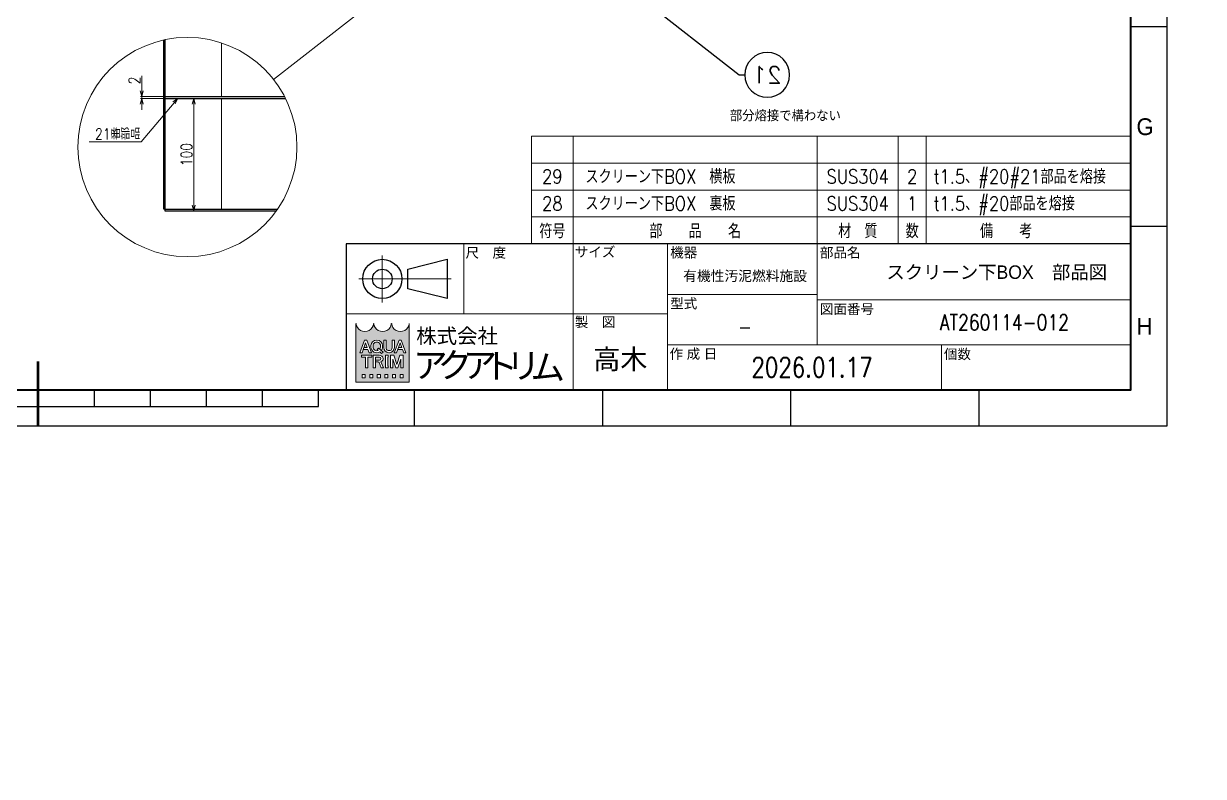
# Model space of a CAD drawing. Header units: millimetres. Extents: x 0 to 51411, y 0 to 16902.
# Drawn here: x 33904 to 36009, y 0 to 1343 of the extents above; entities that cross this region are included whole.
import ezdxf
from ezdxf import colors
from ezdxf.entities.mleader import LeaderData, LeaderLine
from ezdxf.enums import TextEntityAlignment as Align
from ezdxf.math import Vec2, Vec3

# ---------------------------------------------------------------- set-up
doc = ezdxf.new("R2010")
doc.units = ezdxf.units.MM
doc.linetypes.add('HIDDEN2', pattern=[4.7624999999999975, 3.174999999999999, -1.587499999999999])
for name, color, linetype, lineweight in [('01_外形線', 7, 'Continuous', 25), ('02_細線', 5, 'Continuous', 13), ('03_かくれ線', 6, 'HIDDEN2', 13), ('06_文字', 7, 'Continuous', 13), ('07_寸法線', 3, 'Continuous', 9), ('99_図枠', 7, 'Continuous', 40)]:
    doc.layers.add(name, color=color, linetype=linetype, lineweight=lineweight)
doc.styles.add('KSS_TXT', font='txt.shx', dxfattribs={"bigfont": 'extfont2.shx'})
doc.styles.add('MS_G', font='MS Gothic.ttf')
doc.styles.get("Standard").update_dxf_attribs({"font": 'arial.ttf'})
doc.styles.add('寸法用', font='simplex.shx', dxfattribs={"width": 0.8, "bigfont": '@extfont2.shx'})
doc.styles.add('表題用', font='MS PGothic.ttf')
doc.dimstyles.new('機械製図用', dxfattribs={"dimtxt": 3.5, "dimasz": 3.5, "dimexe": 2, "dimexo": 0, "dimgap": 1.199999999999999, "dimtad": 1, "dimdsep": 46, "dimtxsty": '寸法用', "dimblk": 'OPEN30', "dimcen": 0, "dimclrd": 256, "dimclre": 256, "dimclrt": 7, "dimazin": 2, "dimtm": 1e-09, "dimtfac": 0.75, "dimtmove": 0, "dimatfit": 3, "dimldrblk": 'OPEN30', "dimfxl": 1, "dimlwd": -1, "dimlwe": -1, "dimarcsym": 0})

# ---------------------------------------------------------------- blocks, each defined once
blk = doc.blocks.new('AM_BALLOON1')
at = {"transparency": 16777216}
blk.add_circle((0, 0), 5, dxfattribs=at)
blk.add_attdef('B_NUMBER', text='', height=3, dxfattribs=at).set_placement((0, 0), align=Align.MIDDLE_CENTER)
blk = doc.blocks.new('_OPEN')
at = {"color": 0, "linetype": 'ByBlock'}
for p, q in [((-1, 0.1666666666666666), (0, 0)), ((0, 0), (-1, -0.1666666666666666)), ((0, 0), (-1, 0))]:
    blk.add_line(p, q, dxfattribs=at)
blk = doc.blocks.new('_TagCircle')
at = {"color": 0, "linetype": 'ByBlock', "lineweight": -2, "transparency": 16777216}
blk.add_circle((0, 0), 4, dxfattribs=at)
at = {"color": 0, "transparency": 16777216, "style": '寸法用'}
blk.add_attdef('タグ番号', text='', height=3, dxfattribs=at).set_placement((0, -1.5), align=Align.CENTER)
blk = doc.blocks.new('_None')
blk = doc.blocks.new('_Open30')
at = {"color": 0, "linetype": 'ByBlock', "lineweight": -2}
for p, q in [((-1, 0.26794919), (0, 0)), ((0, 0), (-1, -0.26794919)), ((0, 0), (-1, 0))]:
    blk.add_line(p, q, dxfattribs=at)
blk = doc.blocks.new('*D1668')
at = {"layer": '07_寸法線', "transparency": 16777216}
for p, q in [((34208.77188697631, 1209.012444938141), (34205.56454989943, 1209.012444938141)), ((34207.56454989943, 1019.012444938123), (34207.56454989943, 1199.012444938141)), ((34238.10941948023, 1009.012444938123), (34205.56454989943, 1009.012444938123))]:
    blk.add_line(p, q, dxfattribs=at)
at = {"layer": 'Defpoints', "color": 0, "transparency": 16777216}
for p in [(34207.56454989943, 1209.012444938141), (34211.77188697631, 1209.012444938141), (34241.10941948023, 1009.012444938123)]:
    blk.add_point(p, dxfattribs=at)
at = {"layer": '07_寸法線', "transparency": 16777216, "xscale": 10, "yscale": 10, "zscale": 10}
for p, rotation in [((34207.56454989943, 1209.012444938141), 90), ((34207.56454989943, 1009.012444938123), 270)]:
    blk.add_blockref('_Open30', p, dxfattribs=dict(at, rotation=rotation))
at = {"layer": '07_寸法線', "color": 7, "transparency": 16777216, "insert": (34194.56454989943, 1109.012444938122), "char_height": 20, "attachment_point": 5, "rotation": 90, "style": '寸法用'}
blk.add_mtext('100', dxfattribs=at)
blk = doc.blocks.new('*D1669')
at = {"layer": '07_寸法線', "transparency": 16777216}
for p, q in [((34114.62115284846, 1223.012444938015), (34114.62115284846, 1249.679111604681)), ((34152.8456780745, 1213.012444938015), (34112.62115284846, 1213.012444938015)), ((34152.84567807449, 1209.012444938185), (34112.62115284846, 1209.012444938185)), ((34114.62115284846, 1209.012444938185), (34114.62115284846, 1213.012444938015)), ((34114.62115284846, 1199.012444938185), (34114.62115284846, 1189.012444938185))]:
    blk.add_line(p, q, dxfattribs=at)
at = {"layer": 'Defpoints', "color": 0, "transparency": 16777216}
for p in [(34114.62115284846, 1213.012444938015), (34155.8456780745, 1213.012444938015), (34155.84567807449, 1209.012444938185)]:
    blk.add_point(p, dxfattribs=at)
at = {"layer": '07_寸法線', "transparency": 16777216, "xscale": 10, "yscale": 10, "zscale": 10}
for p, rotation in [((34114.62115284846, 1213.012444938015), 270), ((34114.62115284846, 1209.012444938185), 90)]:
    blk.add_blockref('_Open30', p, dxfattribs=dict(at, rotation=rotation))
at = {"layer": '07_寸法線', "color": 7, "transparency": 16777216, "insert": (34101.62115284846, 1241.345778271338), "char_height": 20, "attachment_point": 5, "rotation": 90, "style": '寸法用'}
blk.add_mtext('2', dxfattribs=at)

msp = doc.modelspace()

# ---------------------------------------------------------------- hatches: boundary and pattern name
at = {"layer": '99_図枠', "lineweight": 5}
h = msp.add_hatch(color=256, dxfattribs=at)
h.dxf.hatch_style = 1
edge = h.paths.add_edge_path()
edge.add_arc((34591.99236463611, 807.2026723293538), 0.4528516097405805, 90, 180)
edge.add_ellipse((34576.14255829519, 807.2026723293538), major_axis=(-15.39695473117973, 0), ratio=0.8823529411764707, start_angle=360, end_angle=540, ccw=False)
edge.add_arc((34560.29275195426, 807.2026723293538), 0.4528516097405805, 3.187317984128254, 180.000000000026)
edge.add_ellipse((34544.44294561334, 807.2026723293538), major_axis=(-15.39695473117973, 0), ratio=0.8823529411764707, start_angle=360, end_angle=540, ccw=False)
edge.add_arc((34528.59313927242, 807.2026723293538), 0.4528516097405805, 3.187317984128254, 180)
edge.add_ellipse((34512.7433329315, 807.2026723293538), major_axis=(-15.39695473117973, 0), ratio=0.8823529411764707, start_angle=360, end_angle=540, ccw=False)
edge.add_arc((34496.89352659058, 807.2026723293538), 0.4528516097405806, 3.187317984128254, 90)
edge.add_line((34496.89352659058, 807.6555239390973), (34496.89352659058, 703.0468020890225))
edge.add_line((34496.89352659058, 703.0468020890194), (34591.99236463611, 703.0468020890194))
edge.add_line((34591.99236463611, 703.0468020890194), (34591.99236463611, 807.6555239390918))
h.paths.add_polyline_path([(34512.22832347371, 778.3042995181559), (34515.98301098876, 778.3042995181559), (34524.52125425526, 755.7704034174612), (34524.52125425526, 755.6617190311254), (34520.45636191907, 755.6617190311254), (34518.33076054625, 761.6310981506003), (34509.97114423816, 761.6310981506003), (34511.19666921806, 765.0727703846287), (34517.10523556635, 765.0727703846287), (34514.10566723123, 773.4965326272186), (34507.75497254341, 755.6617190311254), (34503.6900802072, 755.6617190311254), (34503.6900802072, 755.7704034174612)], flags=16)
edge = h.paths.add_edge_path(flags=16)
edge.add_ellipse((34533.97108909024, 768.3415641038619), major_axis=(-10.41558702403335, 0), ratio=0.9565217391304343, start_angle=180, end_angle=360, ccw=False)
edge.add_line((34544.38667611427, 768.3415641038619), (34544.38667611427, 765.624454445418))
edge.add_ellipse((34533.97108909024, 765.6244544454175), major_axis=(-10.41558702403335, 0), ratio=0.9565217391304343, start_angle=142.105255317713, end_angle=180, ccw=False)
edge.add_line((34542.19044986465, 759.5052146249827), (34539.2722090419, 761.9098776277337))
edge.add_ellipse((34533.97108909024, 765.890903651848), major_axis=(6.641458476246545, 0), ratio=0.9950358206786512, start_angle=-37.0427632869818, end_angle=0)
edge.add_line((34540.61253922912, 765.8906471057408), (34540.61253922912, 768.0751148974305))
edge.add_ellipse((34533.97108909024, 768.0751148974314), major_axis=(6.64145013888222, 0), ratio=0.9947182625257319, start_angle=360, end_angle=540)
edge.add_line((34527.32963895135, 768.0751148974314), (34527.32963895135, 765.8906707523388))
edge.add_ellipse((34533.97108909024, 765.890903651848), major_axis=(6.641458476246545, 0), ratio=0.9950358206786512, start_angle=-180, end_angle=-65.75794872216291)
edge.add_line((34536.69802119095, 759.8651576473576), (34534.84892629543, 761.6647697482908))
edge.add_line((34534.84892629542, 761.6647697482849), (34536.85481337897, 763.7947424712916))
edge.add_line((34536.85481337896, 763.7947424712956), (34545.24190882795, 756.8836822292874))
edge.add_line((34545.24190882796, 756.8836822292842), (34542.62101913191, 754.1006623831508))
edge.add_line((34542.6210191319, 754.1006623831554), (34539.47255711046, 757.1648698323297))
edge.add_ellipse((34533.97108909024, 765.6244544454175), major_axis=(-10.41558702403335, 0), ratio=0.9565217391304343, start_angle=0, end_angle=121.88362473889401, ccw=False)
edge.add_line((34523.55550206621, 765.6244544454175), (34523.55550206621, 768.3415641038614))
h.paths.add_polyline_path([(34525.1947443926, 751.13320293372), (34525.1947443926, 747.963241665534), (34518.40197024649, 747.963241665534, 0.4142135623730951), (34517.94911863674, 747.5103900557924), (34517.94911863674, 728.4906224466877), (34513.87345414908, 728.4906224466877), (34513.87345414908, 747.5103900557924, 0.4142135623730951), (34513.42060253934, 747.963241665534), (34506.62782839323, 747.963241665534), (34506.62782839323, 751.13320293372)], flags=16)
edge = h.paths.add_edge_path(flags=16)
edge.add_line((34527.7759249908, 751.13320293372), (34538.19151201484, 751.13320293372))
edge.add_ellipse((34538.19151201483, 745.1768822019485), major_axis=(-7.309980769476488, 1.375000000000004e-15), ratio=0.8148203011203055, start_angle=111.3869747349855, end_angle=270, ccw=False)
edge.add_arc((34539.31251645664, 737.1047623683617), 2.960833826197637, 22.272952259934925, 58.5531130129101, ccw=False)
edge.add_line((34542.05243875805, 738.2269756852193), (34545.95434439405, 728.6717630905846))
edge.add_line((34545.95434439405, 728.671763090585), (34545.95434439405, 728.4906224466881))
edge.add_line((34545.95434439405, 728.4906224466877), (34541.56168377957, 728.4906224466877))
edge.add_line((34541.56168377957, 728.4906224466877), (34538.11460664342, 738.0856174966507))
edge.add_arc((34536.43425197253, 737.4091550312214), 1.811406438962339, 21.92829786654815, 90)
edge.add_line((34536.43425197253, 739.2205614701788), (34531.98744496139, 739.2205614701788))
edge.add_line((34531.98744496139, 739.2205614701788), (34531.98744496139, 742.3905227383648))
edge.add_line((34531.98744496139, 742.3905227383648), (34538.73493394652, 742.3905227383648))
edge.add_arc((34538.63777542063, 745.1768822019485), 2.788052876015843, 271.9970571044072, 448.0029428955928)
edge.add_line((34538.73493394653, 747.963241665534), (34531.85158947847, 747.963241665534))
edge.add_line((34531.85158947847, 747.963241665534), (34531.85158947847, 728.4906224466899))
edge.add_line((34531.85158947847, 728.4906224466877), (34527.7759249908, 728.4906224466877))
edge.add_line((34527.7759249908, 728.4906224466877), (34527.7759249908, 751.1332029337177))
h.paths.add_polyline_path([(34546.48002980761, 778.3042995181559), (34550.55569429528, 778.3042995181559), (34550.55569429528, 765.6244544454175, 0.175030561155744), (34552.35363656865, 760.4348505664502, 0.2571496110314638), (34559.62619065568, 760.4348505664502, 0.1750305611562702), (34561.42413292905, 765.6244544454321), (34561.42413292905, 778.3042995181559), (34565.49979741671, 778.3042995181559), (34565.49979741671, 764.805235157567, -0.3793912406243967), (34556.66919102677, 755.6617190311254), (34555.31063619754, 755.6617190311254, -0.3793912406243716), (34546.48002980761, 764.805235157567)], flags=16)
h.paths.add_polyline_path([(34549.38853514099, 751.13320293372), (34554.36990284814, 751.13320293372), (34554.36990284814, 747.963241665534, 0.4142135623730951), (34553.9170512384, 747.5103900557924), (34553.9170512384, 732.1134353246134, 0.4142135623730951), (34554.36990284814, 731.6605837148736), (34554.36990284814, 728.4906224466877), (34549.38853514099, 728.4906224466877), (34549.38853514099, 731.6605837148736, 0.4142135623730951), (34549.84138675073, 732.1134353246134), (34549.84138675073, 747.5103900557924, 0.4142135623730951), (34549.38853514099, 747.963241665534)], flags=16)
h.paths.add_polyline_path([(34558.4499801204, 751.13320293372), (34564.3640361841, 751.13320293372), (34569.77127036391, 734.688254270829), (34575.17850454373, 751.13320293372), (34581.09631359197, 751.13320293372), (34581.09631359197, 728.4906224466877), (34577.0206491043, 728.4906224466877), (34577.0206491043, 744.3404287876119), (34571.80910260775, 728.4906224466877), (34567.73343812008, 728.4906224466877), (34562.52189162352, 744.3404287876119), (34562.52564460807, 728.4906224466877), (34558.4499801204, 728.4906224466877)], flags=16)
h.paths.add_polyline_path([(34573.80858345742, 778.3042995181559), (34577.56327097246, 778.3042995181559), (34586.10151423897, 755.7704034174612), (34586.10151423897, 755.6617190311254), (34582.03662190277, 755.6617190311254), (34579.91102052996, 761.6310981506003), (34571.55140422186, 761.6310981506003), (34572.77692920177, 765.0727703846287), (34578.68549555005, 765.0727703846287), (34575.68592721494, 773.4965326272186), (34569.3352325271, 755.6617190311254), (34565.2703401909, 755.6617190311254), (34565.2703401909, 755.7704034174612)], flags=16)
h.paths.add_polyline_path([(34507.76196522436, 716.6323503812373), (34513.19618454124, 716.6323503812373), (34513.19618454124, 711.1981310643523), (34507.76196522436, 711.1981310643523)], flags=16)
h.paths.add_polyline_path([(34521.34751351658, 716.6323503812373), (34526.78173283346, 716.6323503812373), (34526.78173283346, 711.1981310643523), (34521.34751351658, 711.1981310643523)], flags=16)
h.paths.add_polyline_path([(34534.93306180879, 716.6323503812373), (34540.36728112568, 716.6323503812373), (34540.36728112568, 711.1981310643523), (34534.93306180879, 711.1981310643523)], flags=16)
h.paths.add_polyline_path([(34548.51861010101, 716.6323503812373), (34553.9528294179, 716.6323503812373), (34553.9528294179, 711.1981310643523), (34548.51861010101, 711.1981310643523)], flags=16)
h.paths.add_polyline_path([(34562.10415839323, 716.6323503812373), (34567.53837771012, 716.6323503812373), (34567.53837771012, 711.1981310643523), (34562.10415839323, 711.1981310643523)], flags=16)
h.paths.add_polyline_path([(34575.68970668544, 716.6323503812373), (34581.12392600233, 716.6323503812373), (34581.12392600233, 711.1981310643523), (34575.68970668544, 711.1981310643523)], flags=16)

# ---------------------------------------------------------------- linework, layer by layer
at = {"layer": '01_外形線'}
for p, q in [((34153.85072870929, 1012.012444938014), (34153.85072870929, 1313.484005434982)), ((34155.97204905285, 1313.940999810019), (34155.97204905285, 1213.012444938014)), ((34155.84567807448, 1213.012444938014), (34369.39462470484, 1213.012444937859)), ((34155.84567807448, 1213.012444938014), (34155.84567807447, 1209.012444938184)), ((34155.84567807448, 1209.012444938184), (34371.42253457657, 1209.012444938014)), ((34155.97204905285, 1209.012444938014), (34155.97204905215, 1009.012444938184)), ((34155.97204905285, 1012.012444938014), (34153.85072870929, 1012.012444938014)), ((34155.97204905282, 1012.012444938014), (34357.23476289354, 1012.012444937868)), ((34155.97204905283, 1009.012444938014), (34355.13398226586, 1009.012444937869))]:
    msp.add_line(p, q, dxfattribs=at)
at = {"layer": '02_細線'}
for p, q in [((34532.89668436394, 1386.119848256279), (34350.03343347601, 1243.068467817175)), ((34257.08831876252, 1308.333418917207), (34257.08831876252, 1213.012444938014)), ((34257.08831876252, 1209.012444938014), (34257.08831876252, 1012.012444938014)), ((34810.05125450916, 949.7930440248033), (34810.05125450916, 1141.79304402481)), ((34810.05125450916, 1141.79304402481), (35879.2936694673, 1141.79304402481)), ((34884.29366947131, 1141.79304402481), (34884.29366947131, 949.7930440248033)), ((35319.78185534954, 1141.79304402481), (35319.78185534955, 949.7930440248033)), ((35464.33619492164, 1141.79304402481), (35464.33619492164, 949.7930440248033)), ((35513.83113822973, 1141.79304402481), (35513.83113822973, 949.7930440248033)), ((34810.05125450916, 1093.793044024809), (35879.2936694673, 1093.793044024809)), ((34810.05125450916, 1045.793044024807), (35879.2936694673, 1045.793044024807)), ((34810.05125450916, 997.7930440248051), (35879.2936694673, 997.7930440248051))]:
    msp.add_line(p, q, dxfattribs=at)
msp.add_circle((34196.07617584716, 1122.62984428027), 195.469432945567, dxfattribs=at)
at = {"layer": '03_かくれ線', "ltscale": 3}
msp.add_line((34155.97204905285, 1213.012444938014), (34155.97204905285, 1209.012444938014), dxfattribs=at)
at = {"layer": '99_図枠', "lineweight": 25}
for p, q in [((35944.30018800246, 1336.889360146719), (35879.2936694673, 1336.889360146719)), ((35944.30018800246, 980.8249057478488), (35879.2936694673, 980.8249057478488)), ((34030.20825224165, 659.7639613294496), (34030.20825224165, 689.7669698841428)), ((34130.21828075729, 659.7639613294496), (34130.21828075729, 689.7669698841428)), ((34230.22830927293, 659.7639613294496), (34230.22830927293, 689.7669698841428)), ((34330.23833778857, 659.7639613294496), (34330.23833778857, 689.7669698841428)), ((34430.24836630421, 659.7639613294496), (34430.24836630421, 689.7669698841428)), ((34601.5655451515, 625.0510865415499), (34601.5655451515, 689.7669698841428)), ((34937.24920586425, 624.7604513489741), (34937.24920586425, 689.7669698841428)), ((34937.24920586425, 625.0510865415499), (34937.24920586425, 689.7669698841428)), ((35272.93286657698, 625.0510865415499), (35272.93286657698, 689.7669698841428)), ((35608.61652728973, 625.0510865415499), (35608.61652728973, 689.7669698841428)), ((33430.14808114782, 659.7639613294496), (34430.24836630421, 659.7639613294496))]:
    msp.add_line(p, q, dxfattribs=at)
at = {"layer": '99_図枠', "lineweight": 13}
for p, q in [((34689.1743301312, 824.7805083802496), (34689.1743301312, 949.7930440248028)), ((34884.1938857367, 689.7669698841428), (34884.1938857367, 949.7930440248028)), ((35052.69563075082, 689.7669698841428), (35052.69563075082, 949.7930440248028)), ((35319.72574461751, 949.7930440248028), (35319.72574461751, 769.7749926966508)), ((34543.90976371223, 845.2825642259604), (34543.90976371223, 929.2909881790974)), ((34501.90555173567, 887.2867762025226), (34666.42204864389, 887.2867762025226)), ((35052.69563075082, 859.7840183607286), (35319.72574461751, 859.7840183607286)), ((35319.72574461751, 849.7830155091606), (35879.2936694673, 849.7830155091606)), ((35052.69563075082, 824.7805083802496), (34479.15327024836, 824.7805083802496)), ((35052.69563075082, 769.7749926966508), (35879.2936694673, 769.7749926966508)), ((35541.58303782301, 769.7749926966508), (35541.58303782301, 689.7669698841428))]:
    msp.add_line(p, q, dxfattribs=at)
at = {"layer": '99_図枠', "lineweight": 5}
for p, q in [((34496.89352659058, 703.0468020890194), (34496.89352659058, 807.6555239390973)), ((34591.99236463611, 807.6555239390973), (34591.99236463611, 703.0468020890194)), ((34503.6900802072, 755.7704034174612), (34512.22832347371, 778.3042995181559)), ((34507.75497254341, 755.6617190311254), (34514.10566723123, 773.4965326272186)), ((34509.97114423816, 761.6310981506003), (34511.19666921806, 765.0727703846287)), ((34509.97114423816, 761.6310981506003), (34518.33076054625, 761.6310981506003)), ((34511.19666921806, 765.0727703846287), (34517.10523556635, 765.0727703846287)), ((34512.22832347371, 778.3042995181559), (34515.98301098876, 778.3042995181559)), ((34517.10523556635, 765.0727703846287), (34514.10566723123, 773.4965326272186)), ((34524.52125425526, 755.7704034174612), (34515.98301098876, 778.3042995181559)), ((34520.45636191907, 755.6617190311254), (34518.33076054625, 761.6310981506003)), ((34523.55550206621, 768.3415641038619), (34523.55550206621, 765.6244544454175)), ((34527.32963895135, 768.0751148974314), (34527.32963895135, 765.9014271706737)), ((34534.84892629542, 761.6647697482849), (34536.85481337896, 763.7947424712956)), ((34534.84892629542, 761.6647697482849), (34536.69802119095, 759.8651576473576)), ((34536.85481337896, 763.7947424712956), (34545.24190882796, 756.8836822292842)), ((34539.27220904189, 761.9098776277342), (34542.19044986465, 759.5052146249827)), ((34540.61253922912, 768.0751148974314), (34540.61253922912, 765.9014271706737)), ((34544.38667611427, 768.3415641038619), (34544.38667611427, 765.6244544454175)), ((34546.48002980761, 764.805235157567), (34546.48002980761, 778.3042995181559)), ((34550.55569429528, 778.3042995181559), (34546.48002980761, 778.3042995181559)), ((34550.55569429528, 765.6244544454175), (34550.55569429528, 778.3042995181559)), ((34561.42413292905, 765.6244544454175), (34561.42413292905, 778.3042995181559)), ((34561.42413292905, 778.3042995181559), (34565.49979741671, 778.3042995181559)), ((34565.2703401909, 755.7704034174612), (34573.80858345742, 778.3042995181559)), ((34565.49979741671, 764.805235157567), (34565.49979741671, 778.3042995181559)), ((34569.3352325271, 755.6617190311254), (34575.68592721494, 773.4965326272186)), ((34571.55140422186, 761.6310981506003), (34572.77692920177, 765.0727703846287)), ((34571.55140422186, 761.6310981506003), (34579.91102052996, 761.6310981506003)), ((34572.77692920177, 765.0727703846287), (34578.68549555005, 765.0727703846287)), ((34573.80858345742, 778.3042995181559), (34577.56327097246, 778.3042995181559)), ((34578.68549555005, 765.0727703846287), (34575.68592721494, 773.4965326272186)), ((34586.10151423897, 755.7704034174612), (34577.56327097246, 778.3042995181559)), ((34582.03662190277, 755.6617190311254), (34579.91102052996, 761.6310981506003)), ((34503.6900802072, 755.6617190311254), (34503.6900802072, 755.7704034174612)), ((34503.6900802072, 755.7704034174612), (34503.6900802072, 755.7704034174612)), ((34503.6900802072, 755.6617190311254), (34503.6900802072, 755.7704034174612)), ((34503.6900802072, 755.6617190311254), (34507.75497254341, 755.6617190311254)), ((34506.62782839323, 751.13320293372), (34525.1947443926, 751.13320293372)), ((34506.62782839323, 751.13320293372), (34506.62782839323, 747.963241665534)), ((34506.62782839323, 747.963241665534), (34513.42060253934, 747.963241665534)), ((34513.87345414908, 728.4906224466877), (34513.87345414908, 747.5103900557924)), ((34517.94911863674, 728.4906224466877), (34517.94911863674, 747.5103900557924)), ((34518.40197024649, 747.963241665534), (34525.1947443926, 747.963241665534)), ((34524.52125425526, 755.6617190311254), (34520.45636191907, 755.6617190311254)), ((34524.52125425526, 755.6617190311254), (34524.52125425526, 755.7704034174612)), ((34525.1947443926, 751.13320293372), (34525.1947443926, 747.963241665534)), ((34527.7759249908, 751.13320293372), (34527.7759249908, 728.4906224466877)), ((34527.7759249908, 751.13320293372), (34538.19151201483, 751.13320293372)), ((34531.85158947847, 728.4906224466877), (34531.85158947847, 747.963241665534)), ((34531.85158947847, 747.963241665534), (34538.73493394653, 747.963241665534)), ((34531.98744496139, 739.2205614701788), (34531.98744496139, 742.3905227383648)), ((34531.98744496139, 742.3905227383648), (34538.73493394653, 742.3905227383648)), ((34531.98744496139, 739.2205614701788), (34536.43425197253, 739.2205614701788)), ((34538.11460664342, 738.085617496653), (34541.56168377957, 728.4906224466877)), ((34539.47255711047, 757.1648698323288), (34542.6210191319, 754.1006623831554)), ((34542.05243875805, 738.2269756852247), (34545.95434439405, 728.671763090585)), ((34542.6210191319, 754.1006623831554), (34545.24190882796, 756.8836822292842)), ((34549.38853514099, 751.13320293372), (34554.36990284814, 751.13320293372)), ((34549.38853514099, 751.13320293372), (34549.38853514099, 747.963241665534)), ((34549.84138675073, 732.1134353246134), (34549.84138675073, 747.5103900557924)), ((34553.9170512384, 732.1134353246134), (34553.9170512384, 747.5103900557924)), ((34554.36990284814, 751.13320293372), (34554.36990284814, 747.963241665534)), ((34556.66919102677, 755.6617190311254), (34555.31063619754, 755.6617190311254)), ((34558.4499801204, 751.13320293372), (34558.4499801204, 728.4906224466877)), ((34558.4499801204, 751.13320293372), (34564.3640361841, 751.13320293372)), ((34562.52564460807, 728.4906224466877), (34562.52189162352, 744.3404287876119)), ((34567.73343812008, 728.4906224466877), (34562.52189162352, 744.3404287876119)), ((34569.77127036391, 734.688254270829), (34564.3640361841, 751.13320293372)), ((34565.2703401909, 755.6617190311254), (34565.2703401909, 755.7704034174612)), ((34565.2703401909, 755.7704034174612), (34565.2703401909, 755.7704034174612)), ((34565.2703401909, 755.6617190311254), (34565.2703401909, 755.7704034174612)), ((34565.2703401909, 755.6617190311254), (34569.3352325271, 755.6617190311254)), ((34569.77127036391, 734.688254270829), (34575.17850454373, 751.13320293372)), ((34571.80910260775, 728.4906224466877), (34577.0206491043, 744.3404287876119)), ((34581.09631359197, 751.13320293372), (34575.17850454373, 751.13320293372)), ((34577.0206491043, 744.3404287876119), (34577.0206491043, 728.4906224466877)), ((34581.09631359197, 728.4906224466877), (34581.09631359197, 751.13320293372)), ((34586.10151423897, 755.6617190311254), (34582.03662190277, 755.6617190311254)), ((34586.10151423897, 755.6617190311254), (34586.10151423897, 755.7704034174612)), ((34507.76196522436, 716.6323503812373), (34513.19618454124, 716.6323503812373)), ((34507.76196522436, 716.6323503812373), (34507.76196522436, 711.1981310643523)), ((34513.19618454124, 716.6323503812373), (34513.19618454124, 711.1981310643523)), ((34513.87345414908, 728.4906224466877), (34517.94911863674, 728.4906224466877)), ((34521.34751351658, 716.6323503812373), (34526.78173283346, 716.6323503812373)), ((34521.34751351658, 716.6323503812373), (34521.34751351658, 711.1981310643523)), ((34526.78173283346, 716.6323503812373), (34526.78173283346, 711.1981310643523)), ((34527.7759249908, 728.4906224466877), (34531.85158947847, 728.4906224466877)), ((34534.93306180879, 716.6323503812373), (34540.36728112568, 716.6323503812373)), ((34534.93306180879, 716.6323503812373), (34534.93306180879, 711.1981310643523)), ((34540.36728112568, 716.6323503812373), (34540.36728112568, 711.1981310643523)), ((34541.56168377957, 728.4906224466877), (34545.95434439405, 728.4906224466877)), ((34545.95434439405, 728.671763090585), (34545.95434439405, 728.4906224466877)), ((34548.51861010101, 716.6323503812373), (34553.9528294179, 716.6323503812373)), ((34548.51861010101, 716.6323503812373), (34548.51861010101, 711.1981310643523)), ((34549.38853514099, 728.4906224466877), (34549.38853514099, 731.6605837148736)), ((34549.38853514099, 728.4906224466877), (34554.36990284814, 728.4906224466877)), ((34553.9528294179, 716.6323503812373), (34553.9528294179, 711.1981310643523)), ((34554.36990284814, 728.4906224466877), (34554.36990284814, 731.6605837148736)), ((34558.4499801204, 728.4906224466877), (34562.52564460807, 728.4906224466877)), ((34562.10415839323, 716.6323503812373), (34567.53837771012, 716.6323503812373)), ((34562.10415839323, 716.6323503812373), (34562.10415839323, 711.1981310643523)), ((34567.53837771012, 716.6323503812373), (34567.53837771012, 711.1981310643523)), ((34567.73343812008, 728.4906224466877), (34571.80910260775, 728.4906224466877)), ((34581.12392600233, 716.6323503812373), (34575.68970668544, 716.6323503812373)), ((34575.68970668544, 716.6323503812373), (34575.68970668544, 711.1981310643523)), ((34577.0206491043, 728.4906224466877), (34581.09631359197, 728.4906224466877)), ((34581.12392600233, 716.6323503812373), (34581.12392600233, 711.1981310643523)), ((34591.99236463611, 703.0468020890194), (34496.89352659058, 703.0468020890194)), ((34513.19618454124, 711.1981310643523), (34507.76196522436, 711.1981310643523)), ((34526.78173283346, 711.1981310643523), (34521.34751351658, 711.1981310643523)), ((34540.36728112568, 711.1981310643523), (34534.93306180879, 711.1981310643523)), ((34553.9528294179, 711.1981310643523), (34548.51861010101, 711.1981310643523)), ((34567.53837771012, 711.1981310643523), (34562.10415839323, 711.1981310643523)), ((34575.68970668544, 711.1981310643523), (34581.12392600233, 711.1981310643523))]:
    msp.add_line(p, q, dxfattribs=at)
at = {"layer": '99_図枠', "lineweight": 53}
msp.add_line((33930.19822372602, 625.0510865415499), (33930.19822372602, 739.7719841419594), dxfattribs=at)
at = {"layer": '99_図枠'}
msp.add_lwpolyline([(32110.91579499804, 689.7669698841428), (35879.2936694673, 689.7669698841428), (35879.2936694673, 3408.269568004783), (32110.91579499804, 3408.269568004783)], close=True, dxfattribs=at)
at = {"layer": '99_図枠', "lineweight": 25}
msp.add_lwpolyline([(34479.15327024836, 689.7669698841428), (35879.2936694673, 689.7669698841428), (35879.2936694673, 949.7930440248028), (34479.15327024836, 949.7930440248028)], close=True, dxfattribs=at)
msp.add_lwpolyline([(34589.41432668686, 904.7885311927612), (34659.4213466478, 922.2902861830016), (34659.4213466478, 852.2832662220562), (34589.41432668686, 869.7850212122894), (34589.41432668686, 904.7885311927612)], dxfattribs=at)
for radius in [35.00350998047357, 17.50175499023677]:
    msp.add_circle((34543.90976371223, 887.2867762025226), radius, dxfattribs=at)
at = {"layer": '99_図枠', "lineweight": 5}
for centre, radius, start, end in [((34496.89352659058, 807.2026723293538), 0.4528516097405805, 0, 90), ((34528.59313927242, 807.2026723293538), 0.4528516097405805, 0, 180), ((34528.59313927242, 807.2026723293538), 0.4528516097405805, 0, 90), ((34560.29275195426, 807.2026723293538), 0.4528516097405805, 0, 180), ((34591.99236463611, 807.2026723293538), 0.4528516097405805, 90, 180), ((34556.05321389442, 765.2148448014968), 9.581943102543772, 182.4500309922613, 265.5552572884237), ((34558.64000596907, 765.5190192864384), 8.084999184409018, 179.2527938813868, 218.9645718469019), ((34555.98991361216, 767.037669944807), 7.537886605699322, 241.1577278083089, 298.8422721916911), ((34555.9266133299, 765.2148448014968), 9.581943102543772, 274.4447427113694, 357.5499690077386), ((34553.33982125525, 765.5190192864384), 8.084999184408106, 321.035428153098, 0.7472061186132473), ((34513.42060253934, 747.5103900557924), 0.4528516097405805, 0, 90), ((34518.40197024649, 747.5103900557924), 0.4528516097405805, 90, 180), ((34536.43425197253, 737.4091550312214), 1.811406438962321, 21.92829786656944, 90), ((34538.63777542063, 745.1768822019485), 2.788052876015843, 271.9970571043534, 88.0029428956466), ((34539.31251645664, 737.1047623683617), 2.960833826197686, 22.27295226000249, 58.55311301288304), ((34549.38853514099, 747.5103900557924), 0.4528516097405805, 0, 90), ((34554.36990284814, 747.5103900557924), 0.4528516097405805, 90, 180), ((34549.38853514099, 732.1134353246134), 0.4528516097405805, 270, 0), ((34554.36990284814, 732.1134353246134), 0.4528516097405805, 180, 270)]:
    msp.add_arc(centre, radius, start, end, dxfattribs=at)
for centre, major_axis, ratio, start_param, end_param in [((34512.7433329315, 807.2026723293538), (-15.39695473117973, 0), 0.8823529411764707, 6.283185307179585, 9.424777960769381), ((34544.44294561334, 807.2026723293538), (-15.39695473117973, 0), 0.8823529411764707, 6.283185307179585, 9.424777960769381), ((34576.14255829519, 807.2026723293538), (-15.39695473117973, 0), 0.8823529411764707, 6.283185307179585, 9.424777960769381), ((34533.97108909024, 768.3415641038619), (-10.41558702403335, 0), 0.9565217391304343, 3.141592653589793, 6.283185307179585), ((34533.97108909024, 768.0751148974314), (6.64145013888222, 0), 0.9947182625257319, 6.283185307179585, 9.424777960769381), ((34538.19151201483, 745.1768822019485), (-7.309980769476487, 1.375e-15), 0.8148203011203055, 1.944069452961234, 4.712388980384689)]:
    msp.add_ellipse(centre, major_axis=major_axis, ratio=ratio, start_param=start_param, end_param=end_param, dxfattribs=at)
at = {"layer": '99_図枠', "lineweight": 5, "extrusion": (0, 0, -1)}
for centre, major_axis, ratio, start_param, end_param in [((34533.97108909024, 765.6244544454175), (-10.41558702403335, 0), 0.9565217391304343, 4.155914751220672, 6.283185307179585), ((34533.97108909024, 765.890903651848), (6.641458476246545, 0), 0.9950358206786509, 7.430878021738926, 9.424777960769381), ((34533.97108909024, 765.890903651848), (6.641458476246545, 0), 0.9950358206786509, 6.283185307179585, 6.929703490574294), ((34533.97108909024, 765.6244544454175), (-10.41558702403335, 0), 0.9565217391304343, 3.141592653589793, 3.802980717498314)]:
    msp.add_ellipse(centre, major_axis=major_axis, ratio=ratio, start_param=start_param, end_param=end_param, dxfattribs=at)
at = {"layer": 'Defpoints'}
msp.add_lwpolyline([(31916.09625943329, 625.0510865415499), (35944.30018800246, 625.0510865415499), (35944.30018800246, 3473.276086539946), (31916.09625943329, 3473.276086539946)], close=True, dxfattribs=at)

# ---------------------------------------------------------------- texts
for tag, height, style, width, p in [('29', 25, 'KSS_TXT', 0.85, (34847.17246199023, 1069.793044024803)), ('SUS304', 25, 'KSS_TXT', 0.85, (35392.05902513557, 1069.793044024803)), ('2', 25, 'KSS_TXT', 0.85, (35489.08366657568, 1069.793044024803)), ('28', 25, 'KSS_TXT', 0.85, (34847.17246199023, 1021.793044024801)), ('SUS304', 25, 'KSS_TXT', 0.85, (35392.05902513557, 1021.793044024801)), ('1', 25, 'KSS_TXT', 0.85, (35489.08366657568, 1021.793044024801)), ('符号', 25, 'KSS_TXT', 0.85, (34847.25386075916, 973.802015889099)), ('部\u3000\u3000品\u3000\u3000名', 25, 'KSS_TXT', 0.85, (35102.11916117937, 973.802015889099)), ('材\u3000質', 25, 'KSS_TXT', 0.85, (35392.1404239045, 973.802015889099)), ('数', 25, 'KSS_TXT', 0.85, (35489.16506534461, 973.802015889099)), ('備\u3000\u3000考', 25, 'KSS_TXT', 0.85, (35656.74865829292, 973.802015889099)), ('AT260114-012', 28, '寸法用', 0.8, (35653.65473979099, 809.779004102907)), ('2026.01.17', 35, '寸法用', 0.8, (35310.3982395826, 729.7709812903972))]:
    msp.add_attdef(tag, text='', height=height, dxfattribs=dict(style=style, width=width)).set_placement(p, align=Align.MIDDLE)
at = {"style": 'KSS_TXT', "width": 0.85}
for tag, p in [('スクリーン下BOX\u3000横板', (34906.25307726466, 1069.793044024803)), ('t1.5、#20#21部品を熔接', (35527.1321969382, 1069.79304934291)), ('スクリーン下BOX\u3000裏板', (34906.25307726466, 1021.793044024801)), ('t1.5、#20部品を熔接', (35527.1321969382, 1021.793049342908))]:
    msp.add_attdef(tag, text='', height=25, dxfattribs=at).set_placement(p, align=Align.MIDDLE_LEFT)
for tag, height, style, p in [('スクリーン下BOX\u3000部品図', 24, '表題用', (35639.97805102613, 899.7880297669831)), ('有機性汚泥燃料施設', 18, '表題用', (35191.02692116972, 893.0495191292407)), ('-', 22.5, 'KSS_TXT', (35190.96975755112, 801.5206002330028)), ('高木', 35.35708078849999, '表題用', (34968.44475824376, 744.7724855677416))]:
    msp.add_attdef(tag, text='', height=height, dxfattribs=dict(style=style)).set_placement(p, align=Align.MIDDLE)
at = {"layer": '06_文字', "color": 3, "style": 'KSS_TXT'}
msp.add_text('部分熔接で構わない', height=20, dxfattribs=at).set_placement((35163.92364005984, 1168.428028844069))
at = {"layer": '99_図枠', "lineweight": 13, "style": '表題用'}
for s, p in [('G', (35889.29467231887, 1158.857132947283)), ('H', (35889.29467231887, 802.7926785484151))]:
    msp.add_text(s, height=30.00300855469163, dxfattribs=at).set_placement(p, align=Align.MIDDLE_LEFT)
at = {"layer": '99_図枠', "style": '表題用'}
for s, p in [('尺\u3000度', (34692.34599230738, 934.1353593729391)), ('サイズ', (34887.36554791287, 935.4538520160886)), ('機器', (35057.50121645752, 934.4274920174967)), ('部品名', (35324.53133032422, 934.4274920174967)), ('型式', (35057.50121645752, 843.5345393337093)), ('図面番号', (35324.53133032422, 833.5335364821412)), ('製\u3000図', (34887.36565565594, 810.4413163715426)), ('作 成 日', (35056.28113402694, 753.7373019626057)), ('個数', (35545.78149137709, 753.248377638999))]:
    msp.add_text(s, height=17.67854039424999, dxfattribs=at).set_placement(p, align=Align.MIDDLE_LEFT)
at = {"layer": '99_図枠', "lineweight": 5, "style": 'MS_G'}
for s, height, p in [('株式会社', 26.73268062223024, (34677.2711553251, 785.7600360415008)), ('ク', 45.14852727309996, (34673.0877462865, 733.7003933246006)), ('ア', 45.14852727309996, (34629.57298366614, 733.7003933246006)), ('ア', 45.14852727309996, (34717.82544092031, 733.7003933246006)), ('ト', 45.14852727309996, (34755.08374552437, 731.8002027828034)), ('リ', 45.14852727309996, (34795.47027913657, 732.750298053702)), ('ム', 45.14852727309996, (34838.98202990584, 729.900012241008))]:
    msp.add_text(s, height=height, dxfattribs=at).set_placement(p, align=Align.MIDDLE_CENTER)

# ---------------------------------------------------------------- dimensions: what is measured, and where the dimension line sits
at = {"layer": '07_寸法線'}
for base, p1, p2, picture, middle in [((34114.62115284846, 1213.012444938015), (34155.84567807447, 1209.012444938184), (34155.84567807448, 1213.012444938014), '*D1669', (34101.62115284846, 1241.345778271338)), ((34207.56454989943, 1209.012444938141), (34241.10941948021, 1009.012444938122), (34211.7718869763, 1209.012444938141), '*D1668', (34194.56454989943, 1109.012444938122))]:
    dim = msp.add_linear_dim(base=base, p1=p1, p2=p2, angle=90, dimstyle='機械製図用', override={"dimtxt": 20, "dimasz": 10, "dimexo": 3, "dimgap": 3, "dimlfac": 0.5}, dxfattribs=at)
    dim.commit()
    dim.dimension.update_dxf_attribs({"geometry": picture, "text_midpoint": middle})

# ---------------------------------------------------------------- leaders
ml = msp.add_multileader_block('Standard', dxfattribs=at)
ml.set_content('AM_BALLOON1', color=256, scale=7.087070454545452)
ml.set_attribute('B_NUMBER', '29', width=0)
ml.set_leader_properties(color=256, linetype='ByLayer', lineweight=-1)
ml.set_arrow_properties(name='OPEN')
ml.build(insert=Vec2(0, 0))
ml.multileader.update_dxf_attribs({"leader_type": 0, "has_dogleg": 0, "text_right_attachment_type": 6, "dogleg_length": 0, "arrow_head_size": 3.54375, "scale": 2.5, "block_connection_type": 1})
ctx = ml.context
ctx.base_point, ctx.scale, ctx.char_height, ctx.arrow_head_size, ctx.landing_gap_size, ctx.plane_origin = Vec3(34667.76764677695, 3275.518489826671), 2.5, 7.087499999999999, 3.54375, 3.54375, Vec3(34667.76764677695, 3275.518489826671)
ctx.right_attachment, ctx.attachment_type = 6, 1
notes = []
notes.append((ctx, [(0, (0, 0, 0), (0, 0), (1, 0), 1, [])]))
ctx.block.insert = Vec3(34667.76764677695, 3275.518489826671)
ml = msp.add_multileader_block('Standard', dxfattribs=at)
ml.set_content('AM_BALLOON1', color=256, scale=4.999696969696967)
ml.set_attribute('B_NUMBER', '30', width=0)
ml.set_leader_properties(color=256, linetype='ByLayer', lineweight=-1)
ml.set_arrow_properties(name='OPEN')
ml.build(insert=Vec2(0, 0))
ml.multileader.update_dxf_attribs({"leader_type": 0, "has_dogleg": 0, "text_right_attachment_type": 6, "dogleg_length": 0, "arrow_head_size": 2.5, "scale": 2.5, "block_connection_type": 1})
ctx = ml.context
ctx.base_point, ctx.scale, ctx.char_height, ctx.arrow_head_size, ctx.landing_gap_size, ctx.plane_origin = Vec3(36368.35157743798, 1874.030656362359), 2.5, 5, 2.5, 2.5, Vec3(36368.35157743798, 1874.030656362359)
ctx.right_attachment, ctx.attachment_type = 6, 1
notes.append((ctx, [(0, (0, 0, 0), (0, 0), (1, 0), 1, [])]))
ctx.block.insert = Vec3(36368.35157743798, 1874.030656362359)
ml = msp.add_multileader_block('Standard', dxfattribs=at)
ml.set_content('AM_BALLOON1', color=256, scale=4.999696969696967)
ml.set_attribute('B_NUMBER', '31', width=0)
ml.set_leader_properties(color=256, linetype='ByLayer', lineweight=-1)
ml.set_arrow_properties(name='OPEN')
ml.build(insert=Vec2(0, 0))
ml.multileader.update_dxf_attribs({"leader_type": 0, "has_dogleg": 0, "text_right_attachment_type": 6, "dogleg_length": 0, "arrow_head_size": 2.5, "scale": 2.5, "block_connection_type": 1})
ctx = ml.context
ctx.base_point, ctx.scale, ctx.char_height, ctx.arrow_head_size, ctx.landing_gap_size, ctx.plane_origin = Vec3(37494.70823537628, 1874.030656362359), 2.5, 5, 2.5, 2.5, Vec3(37494.70823537628, 1874.030656362359)
ctx.right_attachment, ctx.attachment_type = 6, 1
notes.append((ctx, [(0, (0, 0, 0), (0, 0), (1, 0), 1, [])]))
ctx.block.insert = Vec3(37494.70823537628, 1874.030656362359)
ml = msp.add_multileader_block('Standard', dxfattribs=at)
ml.set_content('AM_BALLOON1', color=256, scale=3.499787878787877)
ml.set_attribute('B_NUMBER', '1', width=0)
ml.set_leader_properties(color=256, linetype='ByLayer', lineweight=-1)
ml.set_arrow_properties(name='OPEN')
ml.build(insert=Vec2(0, 0))
ml.multileader.update_dxf_attribs({"leader_type": 0, "has_dogleg": 0, "text_right_attachment_type": 6, "dogleg_length": 0, "arrow_head_size": 1.75, "scale": 2.5, "block_connection_type": 1})
ctx = ml.context
ctx.base_point, ctx.scale, ctx.char_height, ctx.arrow_head_size, ctx.landing_gap_size, ctx.plane_origin = Vec3(43910.76680810345, 1565.524676473564), 2.5, 3.5, 1.75, 1.75, Vec3(43910.76680810345, 1565.524676473564)
ctx.right_attachment, ctx.attachment_type = 6, 1
notes.append((ctx, [(0, (0, 0, 0), (0, 0), (1, 0), 1, [])]))
ctx.block.insert = Vec3(43910.76680810345, 1565.524676473564)
ml = msp.add_multileader_block('Standard', dxfattribs=at)
ml.set_content('_TagCircle', color=256, scale=-10)
ml.set_attribute('タグ番号', '21', width=0)
ml.set_leader_properties()
ml.set_arrow_properties(name='NONE')
ml.build(insert=Vec2(0, 0))
ml.multileader.update_dxf_attribs({"dogleg_length": 1, "arrow_head_size": 35, "scale": 8})
ctx = ml.context
ctx.base_point, ctx.scale, ctx.char_height, ctx.arrow_head_size, ctx.landing_gap_size, ctx.plane_origin = Vec3(35190.50819182437, 1251.271399391107), 8, 40, 35, 20, Vec3(33141.02593300688, 1789.241317980267)
ctx.text_align_type = 2
notes.append((ctx, [(1, (1, 1, 0), (35180.50819182437, 1251.271399391107), (1, 0), 10, [(0, [(34874.72952324007, 1490.772597720793)], 0, [])])]))
ctx.block.insert, ctx.block.scale = Vec3(35230.50819182437, 1251.271399391107), Vec3(-10, 10, 10)
ml = msp.add_multileader_block('Standard', dxfattribs=at)
ml.set_content('AM_BALLOON1', color=256, scale=3.499787878787877)
ml.set_attribute('B_NUMBER', '2', width=0)
ml.set_leader_properties(color=256, linetype='ByLayer', lineweight=-1)
ml.set_arrow_properties(name='OPEN')
ml.build(insert=Vec2(0, 0))
ml.multileader.update_dxf_attribs({"leader_type": 0, "has_dogleg": 0, "text_right_attachment_type": 6, "dogleg_length": 0, "arrow_head_size": 1.75, "scale": 2.5, "block_connection_type": 1})
ctx = ml.context
ctx.base_point, ctx.scale, ctx.char_height, ctx.arrow_head_size, ctx.landing_gap_size, ctx.plane_origin = Vec3(44674.03360022616, 1385.933248629653), 2.5, 3.5, 1.75, 1.75, Vec3(44674.03360022616, 1385.933248629653)
ctx.right_attachment, ctx.attachment_type = 6, 1
notes.append((ctx, [(0, (0, 0, 0), (0, 0), (1, 0), 1, [])]))
ctx.block.insert = Vec3(44674.03360022616, 1385.933248629653)
ml = msp.add_multileader_mtext('Standard', dxfattribs=at)
ml.set_content('21番部品', color=7, style='寸法用')
ml.set_leader_properties(color=256, linetype='ByLayer', lineweight=-1)
ml.set_arrow_properties(name='OPEN30')
ml.build(insert=Vec2(0, 0))
ml.multileader.update_dxf_attribs({"has_dogleg": 0, "text_left_attachment_type": 6, "text_right_attachment_type": 6, "arrow_head_size": 10})
ctx = ml.context
ctx.base_point, ctx.char_height, ctx.arrow_head_size, ctx.plane_origin = Vec3(34028.97037405612, 1131.802923370565), 20, 10, Vec3(33935.16592201276, 1243.893176093805)
ctx.left_attachment, ctx.right_attachment, ctx.text_align_type = 6, 6, 2
notes.append((ctx, [(1, (1, 1, 0), (34121.73227881803, 1131.802923370565), (-1, 0), 8, [(0, [(34178.81213950823, 1209.012444938166)], 0, [])])]))
ctx.mtext.insert, ctx.mtext.alignment, ctx.mtext.flow_direction = Vec3(34111.73227881803, 1155.802923370565), 3, 5
ml = msp.add_multileader_block('Standard', dxfattribs=at)
ml.set_content('AM_BALLOON1', color=256, scale=1.249924242424242)
ml.set_attribute('B_NUMBER', '1', width=0)
ml.set_leader_properties(color=256, linetype='ByLayer', lineweight=-1)
ml.set_arrow_properties(name='OPEN')
ml.build(insert=Vec2(0, 0))
ml.multileader.update_dxf_attribs({"leader_type": 0, "has_dogleg": 0, "text_right_attachment_type": 6, "dogleg_length": 0, "arrow_head_size": 0.625, "scale": 2.5, "block_connection_type": 1})
ctx = ml.context
ctx.base_point, ctx.scale, ctx.char_height, ctx.arrow_head_size, ctx.landing_gap_size, ctx.plane_origin = Vec3(45136.30349933018, 1072.891317045873), 2.5, 1.25, 0.625, 0.625, Vec3(45136.30349933018, 1072.891317045873)
ctx.right_attachment, ctx.attachment_type = 6, 1
notes.append((ctx, [(0, (0, 0, 0), (0, 0), (1, 0), 1, [])]))
ctx.block.insert = Vec3(45136.30349933018, 1072.891317045873)
for ctx, leaders in notes:
    for number, flags, end, landing, length, lines in leaders:
        leader = LeaderData()
        leader.index, (leader.has_last_leader_line, leader.has_dogleg_vector, leader.attachment_direction) = number, flags
        leader.last_leader_point, leader.dogleg_vector, leader.dogleg_length = Vec3(end), Vec3(landing), length
        for number, points, colour, breaks in lines:
            line = LeaderLine()
            line.index, line.vertices, line.color, line.breaks = number, Vec3.list(points), colors.encode_raw_color(colour), breaks
            leader.lines.append(line)
        ctx.leaders.append(leader)

doc.saveas('drawing.dxf')
